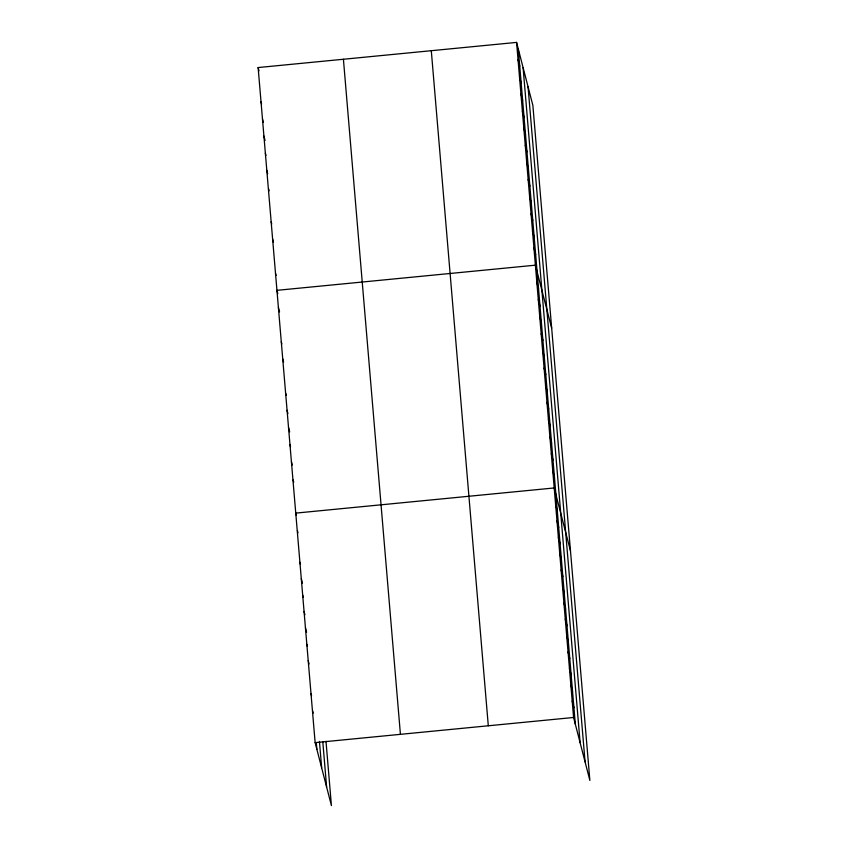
<?xml version="1.0" encoding="UTF-8"?>
<svg xmlns="http://www.w3.org/2000/svg" width="848" height="848" viewBox="0 0 848 848"><rect width="100%" height="100%" fill="white"/><g stroke="black" fill="none" stroke-linecap="round" stroke-linejoin="round"><path stroke-width="1.27" d="M325.992 741.279L331.42 805.6L315.138 742.636L258.131 67.554L516.58 42.4L532.862 105.364L589.869 780.446L573.587 717.482L516.58 42.4M315.138 742.636L573.587 717.482M518.022 59.54L519.75 66.197M519.474 76.67L521.191 83.337M520.916 93.81L522.644 100.477M522.368 110.95L524.085 117.607M523.81 128.08L525.537 134.747M525.262 145.22L526.979 151.887M526.703 162.36L528.431 169.017M528.156 179.49L529.873 186.157M529.597 196.63L531.325 203.297M531.049 213.77L532.777 220.427M532.491 230.9L534.219 237.567M533.943 248.04L535.671 254.707M551.677 328.144L535.395 265.18L276.946 290.334L277.805 293.662M536.837 282.31L538.565 288.977M538.289 299.45L540.006 306.117M539.731 316.59L541.459 323.258M541.183 333.72L542.9 340.387M542.625 350.86L544.352 357.527M544.077 368L545.794 374.668M545.518 385.14L547.246 391.797M546.971 402.27L548.688 408.937M548.412 419.41L550.14 426.078M549.864 436.55L551.582 443.207M551.306 453.68L553.034 460.347M552.758 470.82L554.486 477.488M570.492 550.914L554.2 487.96L295.761 513.114L296.334 515.33M555.588 504.348L557.316 511.015M556.977 520.746L558.694 527.414M558.355 537.144L560.083 543.801M559.744 553.532L561.471 560.199M561.132 569.93L562.849 576.598M562.51 586.328L564.238 592.985M563.899 602.716L565.616 609.383M565.277 619.114L567.005 625.782M566.665 635.512L568.393 642.18M568.054 651.9L569.771 658.567M569.432 668.298L571.16 674.966M570.821 684.696L572.548 691.364M572.209 701.095L573.926 707.751M258.131 67.554L258.99 70.882M261.025 101.824L261.597 104.05M262.467 118.964L263.336 122.292M263.919 136.104L265.064 140.545M265.36 153.234L265.933 155.46M266.813 170.374L267.671 173.702M268.54 188.616L269.123 190.842M271.148 221.784L271.731 224.01M272.6 238.924L273.459 242.252M275.494 273.194L276.066 275.42M278.388 307.464L279.543 311.916M281.282 341.744L281.854 343.959M282.734 358.874L283.592 362.213M285.628 393.154L286.2 395.369M287.069 410.284L287.938 413.623M288.521 427.424L289.666 431.865M289.963 444.564L290.546 446.779M291.415 461.694L292.274 465.033M293.154 479.947L293.726 482.173M297.425 530.615L297.998 532.841M299.906 562.298L300.489 564.514M301.294 578.686L302.439 583.127M302.683 595.084L303.255 597.31M304.061 611.482L304.93 614.811M305.45 627.87L306.594 632.311M306.838 644.268L307.411 646.494M308.216 660.666L309.075 663.995M310.983 693.452L311.566 695.678M312.658 710.963L313.23 713.179M528.05 86.782L585.067 761.864M523.099 67.639L580.117 742.731M518.298 49.067L575.315 724.15M431.293 50.7L488.3 725.782M343.419 59.254L400.426 734.336M322.781 741.618L326.618 787.018M319.431 741.396L321.668 767.885M316.336 742.996L316.866 749.303"/></g></svg>
